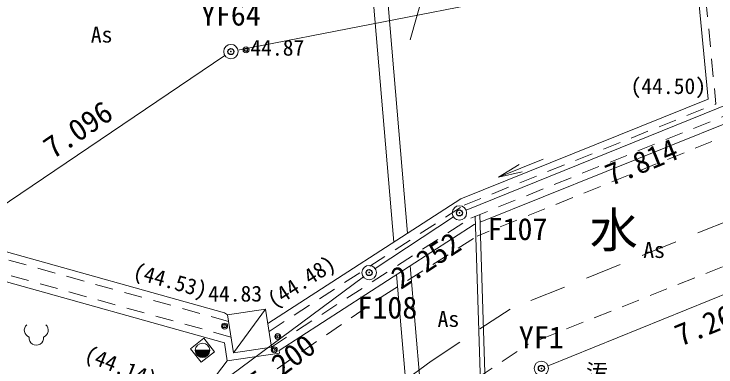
# Model space of a CAD drawing. Units: millimetres, scale not verified. Extents: x -29071210 to -28860960, y -117775216 to -117329466.
# Drawn here: x -28918491 to -28903882, y -117601690 to -117594338 of the extents above; entities that cross this region are included whole.
import ezdxf
from ezdxf.enums import TextEntityAlignment as Align

# ---------------------------------------------------------------- set-up
doc = ezdxf.new("R2010")
doc.units = ezdxf.units.MM
doc.header["$LTSCALE"] = 250
doc.header["$PDMODE"] = 32
doc.header["$PDSIZE"] = 125
doc.linetypes.add('USER2', pattern=[5, 3, -2])
doc.linetypes.add('USER4', pattern=[2.5, 1.5, -1])
for name, color, linetype, lineweight in [('S-SUV', 7, 'Continuous', 13), ('S-SUV-HTXT', 7, 'Continuous', 13), ('S-SUV-ROW', 7, 'Continuous', 15), ('S-SUV-SRVR', 3, 'Continuous', 13)]:
    doc.layers.add(name, color=color, linetype=linetype, lineweight=lineweight)
doc.layers.add('S-SUV-BMK', color=7, linetype='Continuous')
doc.styles.add('ＭＳ ゴシック', font='')
doc.styles.get('ＭＳ ゴシック').set_extended_font_data('MS Gothic')

# ---------------------------------------------------------------- blocks, each defined once
blk = doc.blocks.new('ﾌﾟﾛｯﾄﾏｰｸ-03_1')
at = {"color": 3, "linetype": 'Continuous', "lineweight": 25}
blk.add_circle((0, 0), 0.5, dxfattribs=at)
at = {"color": 3}
blk.add_point((0, 0), dxfattribs=at)
blk = doc.blocks.new('園庭')
at = {"color": 7, "linetype": 'Continuous', "lineweight": 13}
for centre, start, end in [((-0.4, 0.4), 131.41945, 251.14243), ((0.4, 0.4), 288.85757, 48.58055), ((0, -0.25), 172.14016, 7.85984)]:
    blk.add_arc(centre, 0.6, start, end, dxfattribs=at)
blk = doc.blocks.new('防犯灯')
at = {"color": 7, "linetype": 'Continuous', "lineweight": 13}
for p, q in [((-0.6, 0), (0.6, 0)), ((-0.6, -0.02), (0.6, -0.02)), ((-0.599, -0.04), (0.599, -0.04)), ((-0.597, -0.06), (0.597, -0.06)), ((-0.595, -0.08), (0.595, -0.08)), ((-0.592, -0.1), (0.592, -0.1)), ((-0.588, -0.12), (0.588, -0.12)), ((-0.583, -0.14), (0.583, -0.14)), ((-0.578, -0.16), (0.578, -0.16)), ((-0.572, -0.18), (0.572, -0.18)), ((0.566, -0.2), (-0.566, -0.2)), ((0.558, -0.22), (-0.558, -0.22)), ((0.55, -0.24), (-0.55, -0.24)), ((0.541, -0.26), (-0.541, -0.26)), ((0.531, -0.28), (-0.531, -0.28)), ((0.52, -0.3), (-0.52, -0.3)), ((0.508, -0.32), (-0.508, -0.32)), ((0.494, -0.34), (-0.494, -0.34)), ((0.48, -0.36), (-0.48, -0.36)), ((0.464, -0.38), (-0.464, -0.38)), ((-0.447, -0.4), (0.447, -0.4)), ((-0.428, -0.42), (0.428, -0.42)), ((-0.408, -0.44), (0.408, -0.44)), ((-0.385, -0.46), (0.385, -0.46)), ((-0.36, -0.48), (0.36, -0.48)), ((-0.332, -0.5), (0.332, -0.5)), ((-0.299, -0.52), (0.299, -0.52)), ((-0.262, -0.54), (0.262, -0.54)), ((-0.215, -0.56), (0.215, -0.56)), ((-0.154, -0.58), (0.154, -0.58))]:
    blk.add_line(p, q, dxfattribs=at)
blk.add_circle((0, 0), 0.6, dxfattribs=at)
blk = doc.blocks.new('open_arrow')
at = {"color": 0, "linetype": 'Continuous', "lineweight": -2}
blk.add_lwpolyline([(7.5, 1.25), (0, 0), (7.5, -1.25)], dxfattribs=at)
blk = doc.blocks.new('ﾌﾟﾛｯﾄﾏｰｸ-03')
at = {"color": 7, "linetype": 'Continuous', "lineweight": 15}
blk.add_circle((0, 0), 0.5, dxfattribs=at)
at = {"color": 7}
blk.add_point((0, 0), dxfattribs=at)

msp = doc.modelspace()

# ---------------------------------------------------------------- linework, layer by layer
at = {"layer": 'S-SUV'}
for p, q in [((-28904486.1, -117591525), (-28904043.2, -117596113.7)), ((-28930308.6, -117596042.8), (-28914108.7, -117600561.8)), ((-28909194.4, -117598187.2), (-28904043.2, -117596113.7)), ((-28908790.1, -117598671.2), (-28903373.9, -117596491.1)), ((-28930367.6, -117596649.2), (-28914109.8, -117601184.4)), ((-28907480.1, -117597363.8), (-28908407.8, -117597737.2)), ((-28913208.8, -117600786.3), (-28909194.4, -117598187.2)), ((-28908658, -117602849.8), (-28908795.2, -117598511.6)), ((-28908757.9, -117602854.9), (-28908894, -117598551.3)), ((-28912972.9, -117601348.4), (-28908916.8, -117598722.2)), ((-28908916.8, -117598722.2), (-28908888.9, -117598711)), ((-28910244, -117599581.5), (-28909781, -117605044)), ((-28910529.4, -117599766.3), (-28910081.6, -117605049.4)), ((-28914045.3, -117600602.3), (-28914108.7, -117600561.8)), ((-28913254.1, -117600483.8), (-28914045.3, -117600602.3)), ((-28913254.1, -117600483.8), (-28913926.8, -117601393.5)), ((-28913254.1, -117600483.8), (-28913135.6, -117601275)), ((-28914045.3, -117600602.3), (-28913926.8, -117601393.5)), ((-28914540, -117601093), (-28914818, -117601315)), ((-28914318, -117601371), (-28914540, -117601093)), ((-28914052.9, -117601564.1), (-28914109.8, -117601184.4)), ((-28913135.6, -117601275), (-28913926.8, -117601393.5)), ((-28914818, -117601315), (-28914596, -117601593)), ((-28914596, -117601593), (-28914318, -117601371)), ((-28912965, -117601401.1), (-28914052.9, -117601564.1)), ((-28912972.9, -117601348.4), (-28912965, -117601401.1)), ((-28914052.9, -117601564.1), (-28914514.4, -117602162.7))]:
    msp.add_line(p, q, dxfattribs=at)
at = {"layer": 'S-SUV', "linetype": 'USER4'}
for p, q in [((-28904334.2, -117591537.9), (-28903883.1, -117596211)), ((-28914024.5, -117600741), (-28930323.4, -117596194.4)), ((-28909125, -117598320.9), (-28903883.1, -117596211)), ((-28908986.2, -117598588.5), (-28903563, -117596405.5)), ((-28913975.8, -117601066), (-28930352.8, -117596497.6)), ((-28913184.4, -117600949.2), (-28909125, -117598320.9)), ((-28913135.6, -117601275), (-28908986.2, -117598588.5)), ((-28910828, -117600225), (-28908851, -117598963)), ((-28915594, -117603495), (-28910828, -117600225)), ((-28909375, -117602265), (-28907782, -117601212))]:
    msp.add_line(p, q, dxfattribs=at)
at = {"layer": 'S-SUV'}
for points in [[(-28912693, -117587538.3), (-28911275, -117587417), (-28910301.4, -117598903.9)], [(-28912668, -117587837.2), (-28911548.6, -117587741.5), (-28910586.8, -117599088.7)]]:
    msp.add_lwpolyline(points, dxfattribs=at)
at = {"layer": 'S-SUV', "linetype": 'USER4'}
for points in [[(-28901050.8, -117595826.7), (-28901067, -117595826), (-28908851, -117598963)], [(-28900811.8, -117598427.5), (-28900842, -117598443), (-28907782, -117601212)]]:
    msp.add_lwpolyline(points, dxfattribs=at)
at = {"layer": 'S-SUV-HTXT', "lineweight": 15}
msp.add_lwpolyline([(-28910250, -117594872.6), (-28908502, -117588722.5), (-28906127, -117588722.5)], dxfattribs=at)
at = {"layer": 'S-SUV-ROW'}
for p, q in [((-28901957.8, -117592770.9), (-28913830.7, -117595091.7)), ((-28914102.2, -117595204.4), (-28919734.6, -117599008.4)), ((-28909081.8, -117598425.5), (-28902117.5, -117595603.6)), ((-28910975.2, -117599641.4), (-28909346, -117598564.5)), ((-28900921, -117599047.3), (-28907377.4, -117601663.4)), ((-28915157.4, -117602732.1), (-28911220.8, -117599813.5))]:
    msp.add_line(p, q, dxfattribs=at)
at = {"layer": 'S-SUV-ROW', "linetype": 'USER2'}
for p, q in [((-28901244.2, -117597677.4), (-28908167.6, -117600482.7)), ((-28908167.6, -117600482.7), (-28909809, -117601567.7)), ((-28909809, -117601567.7), (-28914160.9, -117604794.2))]:
    msp.add_line(p, q, dxfattribs=at)

# ---------------------------------------------------------------- block references
at = {"layer": 'S-SUV', "xscale": 66.7, "yscale": 66.7, "rotation": 21.9}
msp.add_blockref('open_arrow', (-28908407.8, -117597737.2), dxfattribs=at)
at = {"layer": 'S-SUV', "xscale": 250, "yscale": 250}
for name, p in [('園庭', (-28918027.4, -117601023.7)), ('防犯灯', (-28914568, -117601343))]:
    msp.add_blockref(name, p, dxfattribs=at)
at = {"layer": 'S-SUV-BMK', "xscale": 300, "yscale": 300}
for p in [(-28913977.9, -117595120.5), (-28909220.8, -117598481.8), (-28911100.3, -117599724.2), (-28907516.5, -117601719.7)]:
    msp.add_blockref('ﾌﾟﾛｯﾄﾏｰｸ-03', p, dxfattribs=at)
at = {"layer": 'S-SUV-SRVR', "xscale": 75, "yscale": 75}
for p in [(-28913663, -117595084), (-28914109.1, -117600838.8), (-28913001.7, -117601055.1), (-28913074.9, -117601331.4)]:
    msp.add_blockref('ﾌﾟﾛｯﾄﾏｰｸ-03_1', p, dxfattribs=at)

# ---------------------------------------------------------------- texts
at = {"layer": 'S-SUV-BMK', "style": 'ＭＳ ゴシック'}
for s, p in [('YF64', (-28914602.9, -117594120.5)), ('F107', (-28908635.9, -117598588.4)), ('F108', (-28911344.7, -117600222.6)), ('YF1', (-28907985.2, -117600844.7))]:
    msp.add_text(s, height=458.2, dxfattribs=at).set_placement(p, align=Align.TOP_LEFT)
at = {"layer": 'S-SUV-HTXT', "style": 'ＭＳ ゴシック'}
for s, height, p in [('As', 329.9, (-28916892.5, -117595031.1)), ('水', 733.1, (-28906507.5, -117599422.8))]:
    msp.add_text(s, height=height, dxfattribs=at).set_placement(p, align=Align.BOTTOM_LEFT)
for s, rotation, p in [('7.096', 34.035, (-28917163.3, -117596743.9)), ('7.814', 22.057, (-28905435.4, -117597420)), ('2.252', 33.465, (-28909919.3, -117599468)), ('7.265', 22.057, (-28903984.9, -117600760.9)), ('5.200', 36.553, (-28912928.5, -117601624.2))]:
    msp.add_text(s, height=458.2, rotation=rotation, dxfattribs=at).set_placement(p, align=Align.MIDDLE_CENTER)
for s, p in [('As', (-28905169.8, -117599253.4)), ('As', (-28909451.3, -117600689.2)), ('汚', (-28906360.5, -117601793.7))]:
    msp.add_text(s, height=329.9, dxfattribs=at).set_placement(p, align=Align.MIDDLE_CENTER)
at = {"layer": 'S-SUV-SRVR', "style": 'ＭＳ ゴシック'}
for s, p in [('44.87', (-28913572.1, -117595304.2)), ('44.83', (-28914450.3, -117600426.5))]:
    msp.add_text(s, height=329.9, dxfattribs=at).set_placement(p, align=Align.BOTTOM_LEFT)
msp.add_text('(44.50)', height=329.9, dxfattribs=at).set_placement((-28904874.5, -117596103.1), align=Align.BOTTOM_CENTER)
for s, rotation, p in [('(44.48)', 32.921, (-28912367.8, -117600135.7)), ('(44.53)', 344.413, (-28915307.8, -117600143.7)), ('(44.14)', 337.949, (-28916362.8, -117601930.2))]:
    msp.add_text(s, height=329.9, rotation=rotation, dxfattribs=at).set_placement(p, align=Align.BOTTOM_CENTER)

doc.saveas('drawing.dxf')
